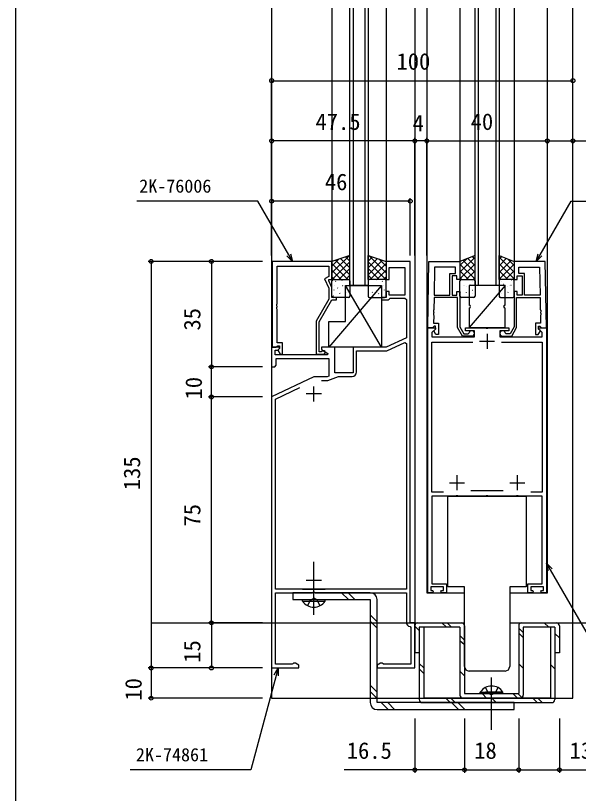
# Model space of a CAD drawing. Units: millimetres, scale not verified. Extents: x -437 to 438, y -681 to 679.
# Drawn here: x -436.7 to -249.9, y -130.1 to 128.2 of the extents above; entities that cross this region are included whole.
import ezdxf
from ezdxf.enums import TextEntityAlignment as Align

# ---------------------------------------------------------------- set-up
doc = ezdxf.new("R2010")
doc.units = ezdxf.units.MM
doc.header["$LTSCALE"] = 4
for name, color, linetype in [('0-2_YKK_11', 7, 'Continuous'), ('0-3_YKK_12', 2, 'Continuous'), ('0-4_YKK_13', 4, 'Continuous'), ('0-6_YKK_D', 6, 'Continuous'), ('0-7_YKK_ZWAK', 7, 'Continuous')]:
    doc.layers.add(name, color=color, linetype=linetype)
doc.styles.add('ＭＳ ゴシック', font='')
doc.styles.get('ＭＳ ゴシック').set_extended_font_data('MS Gothic')

msp = doc.modelspace()

# ---------------------------------------------------------------- linework, layer by layer
at = {"layer": '0-2_YKK_11'}
for p, q in [((-297.619, 44.665), (-297.781, 35.395)), ((-262.781, 44.665), (-262.619, 35.395)), ((-280.2, 22.595), (-280.2, 17.595)), ((-282.7, 20.095), (-277.7, 20.095)), ((-335.2, 2.6), (-340.2, 2.6)), ((-337.7, 0.1), (-337.7, 5.1)), ((-290.2, -24.405), (-290.2, -29.405)), ((-270.2, -24.405), (-270.2, -29.405)), ((-292.7, -26.905), (-287.7, -26.905)), ((-272.7, -26.905), (-267.7, -26.905)), ((-274.849, -29.605), (-285.551, -29.605)), ((-335.2, -59.4), (-340.2, -59.4)), ((-337.7, -61.9), (-337.7, -56.9))]:
    msp.add_line(p, q, dxfattribs=at)
for points in [[(-305.7, -73.4), (-305.7, 46.6), (-313.7, 46.6), (-313.7, 40.6), (-312.7, 40.6), (-312.7, 44.6), (-307.5, 44.6), (-307.5, 35.4), (-312.7, 35.4), (-312.7, 36.6), (-313.7, 36.6), (-313.7, 34.6), (-315.2, 34.6), (-315.2, 33.8), (-313, 33.8), (-312.7, 34.1), (-312.4, 34.4), (-307.5, 34.4), (-307, 33.9), (-307, 21.224), (-313.7, 18.1), (-324.7, 18.1), (-324.7, 9.6), (-330.7, 9.6), (-330.7, 18.1), (-335.2, 18.1), (-335.2, 17.3), (-333.035, 16.05), (-333.156, 15.6), (-350.5, 15.6), (-350.5, 17.1), (-349.676, 17.1), (-349.064, 17.712), (-349.224, 18.1), (-351.7, 18.1), (-351.7, 11.6), (-350.7, 11.6), (-350.2, 12.1), (-350.2, 14.4), (-332.7, 14.4)], [(-351.5, 46.6), (-351.5, 18.1), (-350.17, 18.1), (-349.87, 18.4), (-349.67, 18.6), (-349.1, 18.6), (-349.1, 17.674), (-349.674, 17.1), (-348.923, 15.8), (-348.1, 15.8), (-348.1, 19.6), (-349.87, 19.6), (-349.87, 30.642), (-349.99, 30.825), (-349.99, 31.375), (-349.87, 31.558), (-349.87, 31.642), (-349.99, 31.825), (-349.99, 32.375), (-349.87, 32.558), (-349.87, 44.97), (-332.7, 44.97), (-332.7, 41.6), (-334.12, 40.78), (-332.7, 37.734), (-332.7, 34.068), (-336.9, 26.793), (-336.9, 15.8), (-334.5, 15.8)], [(-334.999, 16.733), (-335.248, 16.6), (-335.9, 16.6), (-335.9, 26.525), (-331.7, 33.8), (-330.2, 33.8), (-330.2, 34.6), (-331.7, 34.6), (-331.7, 37.955), (-332.7, 40.1), (-332.7, 40.6), (-331.7, 40.6), (-331.7, 46.6), (-351.5, 46.6)], [(-299.9, 24.595), (-299.516, 46.595), (-289.2, 46.595), (-289.2, 40.595), (-290.2, 40.595), (-290.2, 41.795), (-291.8, 41.795), (-291.8, 35.395), (-290.2, 35.395), (-290.2, 36.595), (-289.2, 36.595), (-289.2, 24.847), (-287.9, 22.595), (-286.483, 22.595), (-286.187, 22.845)], [(-260.5, 24.595), (-260.884, 46.595), (-271.2, 46.595), (-271.2, 40.595), (-270.2, 40.595), (-270.2, 41.795), (-268.6, 41.795), (-268.6, 35.395), (-270.2, 35.395), (-270.2, 36.595), (-271.2, 36.595), (-271.2, 24.847), (-272.5, 22.595), (-273.917, 22.595), (-274.213, 22.845)], [(-285.3, 21.795), (-288.362, 21.795), (-290, 24.632), (-290, 34.595), (-297.795, 34.595), (-297.866, 30.553), (-297.989, 30.372), (-297.998, 29.822), (-297.882, 29.637), (-297.883, 29.553), (-298.006, 29.372), (-298.016, 28.822), (-297.899, 28.637), (-297.944, 26.095), (-296.3, 26.095), (-296.3, 22.295), (-297.2, 22.295), (-297.8, 23.334), (-297.8, 23.645), (-297.3, 24.145), (-297.3, 25.095), (-297.77, 25.095), (-297.97, 24.895), (-298.27, 24.595), (-299.9, 24.595)], [(-275.1, 21.795), (-272.038, 21.795), (-270.4, 24.632), (-270.4, 34.595), (-262.605, 34.595), (-262.534, 30.553), (-262.411, 30.372), (-262.402, 29.822), (-262.518, 29.637), (-262.517, 29.553), (-262.394, 29.372), (-262.384, 28.822), (-262.501, 28.637), (-262.456, 26.095), (-264.1, 26.095), (-264.1, 22.295), (-263.2, 22.295), (-262.6, 23.334), (-262.6, 23.645), (-263.1, 24.145), (-263.1, 25.095), (-262.63, 25.095), (-262.43, 24.895), (-262.13, 24.595), (-260.5, 24.595)], [(-298.3, -62.705), (-298, -63.005), (-298.4, -63.405), (-299.9, -63.405), (-299.9, 24.595), (-297.424, 24.595), (-297.264, 24.207), (-298.5, 22.971), (-298.5, 21.595), (-284.4, 21.595), (-284.4, 23.595), (-287.4, 23.595), (-287.4, 24.595), (-280.658, 24.595), (-280.475, 24.475), (-279.925, 24.475), (-279.742, 24.595), (-273, 24.595), (-273, 23.595), (-276, 23.595), (-276, 21.595), (-261.9, 21.595), (-261.9, 22.971), (-263.136, 24.207), (-262.976, 24.595), (-260.5, 24.595)], [(-260.5, 24.595), (-260.5, -63.405), (-262, -63.405), (-262.4, -63.005), (-262.1, -62.705), (-261.5, -62.705), (-261.5, -61.405), (-265.7, -61.405), (-265.7, -62.705), (-265.1, -62.705), (-264.8, -63.005), (-265.2, -63.405), (-266.7, -63.405), (-266.7, -60.405), (-261.9, -60.405), (-261.9, -31.405), (-269.742, -31.405), (-269.925, -31.285), (-270.475, -31.285), (-270.658, -31.405), (-279.742, -31.405), (-279.925, -31.285), (-280.475, -31.285), (-280.658, -31.405), (-289.742, -31.405), (-289.925, -31.285), (-290.475, -31.285), (-290.658, -31.405), (-298.5, -31.405), (-298.5, -60.405), (-293.7, -60.405), (-293.7, -63.405), (-295.2, -63.405), (-295.6, -63.005), (-295.3, -62.705), (-294.7, -62.705), (-294.7, -61.405), (-298.9, -61.405), (-298.9, -62.705), (-298.3, -62.705)], [(-323.5, 9.9), (-323.5, 16.9), (-313.434, 16.9), (-307.463, 19.684), (-307, 19.39), (-307, -62.2), (-341.495, -62.2), (-333.905, -62.2)], [(-294.682, -30.005), (-298.5, -30.005), (-298.5, 19.795), (-284.976, 19.795)], [(-275.424, 19.795), (-261.9, 19.795), (-261.9, -30.005), (-265.718, -30.005)], [(-332.7, 14.4), (-332.7, 8.515), (-333.292, 8.3), (-337.7, 8.3), (-351.7, 1.6), (-351.7, -88.4), (-342.7, -88.4), (-342.7, -87.42), (-343.826, -86.77), (-344.4, -86.77), (-344.682, -86.968), (-344.87, -87.1), (-350.4, -87.1), (-350.4, -63.4), (-338.16, -63.4), (-337.976, -63.28), (-337.426, -63.28), (-337.243, -63.4), (-307, -63.4), (-307, -73.2)], [(-335.162, 7.1), (-333.08, 7.1), (-329.509, 8.4), (-325, 8.4)], [(-341.495, -62.2), (-350.4, -62.2), (-350.4, 0.892), (-342.346, 4.746)], [(-305.75, -74.679), (-305.5, -74.975), (-305.5, -87.1), (-314.53, -87.1), (-314.718, -86.968), (-315, -86.77), (-315.574, -86.77), (-316.7, -87.42), (-316.7, -88.4), (-304.2, -88.4), (-304.2, -73.4), (-305.7, -73.4)]]:
    msp.add_lwpolyline(points, dxfattribs=at)
for points in [[(-297.619, 44.665), (-297.781, 35.395), (-292.6, 35.395), (-292.6, 42.595), (-290.7, 42.595), (-290.7, 44.665)], [(-262.781, 44.665), (-262.619, 35.395), (-267.8, 35.395), (-267.8, 42.595), (-269.7, 42.595), (-269.7, 44.665)]]:
    msp.add_lwpolyline(points, close=True, dxfattribs=at)
for centre, radius, start, end in [((-285.3, 22.695), 0.9, 270, 170.40594), ((-275.1, 22.695), 0.9, 9.59406, 270), ((-334.5, 16.4), 0.6, 270.00003, 146.25104), ((-325, 9.9), 1.5, 270.00001, 359.99999), ((-305.5, -73.2), 1.5, 180.00001, 260.40592)]:
    msp.add_arc(centre, radius, start, end, dxfattribs=at)
at = {"layer": '0-3_YKK_12'}
for p, q in [((-351.7, 168.201), (-351.7, -73.4)), ((-331.7, 168.201), (-331.7, 46.6)), ((-325.7, 38.599), (-325.7, 168.201)), ((-324.7, 168.201), (-324.7, 38.599)), ((-320.7, 38.599), (-320.7, 168.201)), ((-319.7, 168.201), (-319.7, 38.599)), ((-313.7, 168.201), (-313.7, 46.599)), ((-304.2, 168.201), (-304.2, -73.4)), ((-300.2, 168.201), (-300.2, -63.405)), ((-289.2, 168.201), (-289.2, 46.6)), ((-284.2, 38.6), (-284.2, 168.201)), ((-283.2, 168.201), (-283.2, 38.6)), ((-277.2, 38.6), (-277.2, 168.201)), ((-276.2, 168.201), (-276.2, 38.6)), ((-271.2, 168.201), (-271.2, 46.6)), ((-260.2, -63.405), (-260.2, 168.201)), ((-319.7, 38.599), (-325.7, 38.599)), ((-276.2, 38.6), (-284.2, 38.6)), ((-300.2, -63.405), (-287.7, -63.405)), ((-272.7, -63.405), (-260.2, -63.405)), ((-391.7, -73.4), (-287.7, -73.4)), ((-351.7, -73.4), (-351.7, -98.4)), ((-272.7, -73.4), (-128.088, -73.4))]:
    msp.add_line(p, q, dxfattribs=at)
msp.add_lwpolyline([(-351.7, -98.4), (-251.7, -98.4), (-251.7, -73.4), (-251.7, 168.201)], dxfattribs=at)
at = {"layer": '0-4_YKK_13'}
for p, q in [((-325.92, 48.527), (-331.7, 42.747)), ((-329.288, 47.404), (-331.7, 44.992)), ((-325.7, 46.502), (-331.602, 40.6)), ((-330.515, 46.995), (-325.7, 42.179)), ((-328.832, 47.556), (-325.7, 44.424)), ((-327.148, 48.117), (-325.7, 46.67)), ((-318.252, 48.117), (-319.7, 46.67)), ((-316.568, 47.556), (-319.7, 44.424)), ((-314.885, 46.995), (-319.7, 42.179)), ((-319.7, 46.502), (-313.798, 40.6)), ((-319.48, 48.527), (-313.7, 42.747)), ((-316.112, 47.404), (-313.7, 44.992)), ((-284.2, 48.002), (-289.2, 43.002)), ((-286.945, 47.502), (-289.2, 45.247)), ((-288.254, 46.978), (-284.2, 42.924)), ((-286.65, 47.62), (-284.2, 45.17)), ((-285.047, 48.261), (-284.2, 47.415)), ((-275.353, 48.261), (-276.2, 47.415)), ((-276.2, 48.002), (-271.2, 43.002)), ((-273.75, 47.62), (-276.2, 45.17)), ((-272.146, 46.978), (-276.2, 42.924)), ((-273.455, 47.502), (-271.2, 45.247)), ((-331.7, 45.934), (-326.366, 40.6)), ((-325.7, 44.257), (-329.357, 40.6)), ((-319.7, 44.257), (-316.043, 40.6)), ((-313.7, 45.934), (-319.034, 40.6)), ((-284.2, 45.757), (-289.2, 40.757)), ((-289.2, 45.679), (-284.2, 40.679)), ((-276.2, 45.757), (-271.2, 40.757)), ((-271.2, 45.679), (-276.2, 40.679)), ((-331.7, 43.689), (-328.611, 40.6)), ((-331.7, 41.444), (-330.856, 40.6)), ((-325.7, 42.012), (-327.112, 40.6)), ((-319.7, 42.012), (-318.288, 40.6)), ((-313.7, 43.689), (-316.789, 40.6)), ((-313.7, 41.444), (-314.544, 40.6)), ((-289.2, 43.434), (-286.366, 40.6)), ((-284.2, 43.512), (-287.112, 40.6)), ((-276.2, 43.512), (-273.288, 40.6)), ((-271.2, 43.434), (-274.034, 40.6)), ((-331.7, 35.1), (-331.7, 40.1)), ((-331.2, 40.6), (-326.2, 40.6)), ((-330.465, 39.979), (-330.422, 39.955)), ((-329.073, 40.505), (-329.066, 40.498)), ((-328.389, 40.412), (-328.345, 40.388)), ((-325.721, 38.954), (-325.7, 38.943)), ((-325.7, 40.1), (-325.7, 35.1)), ((-319.7, 40.1), (-319.7, 35.1)), ((-319.679, 38.954), (-319.7, 38.943)), ((-314.2, 40.6), (-319.2, 40.6)), ((-317.011, 40.412), (-317.055, 40.388)), ((-316.327, 40.505), (-316.334, 40.498)), ((-314.935, 39.979), (-314.978, 39.955)), ((-313.7, 35.1), (-313.7, 40.1)), ((-289.2, 41.189), (-288.611, 40.6)), ((-289.2, 35.1), (-289.2, 40.1)), ((-288.7, 40.6), (-284.7, 40.6)), ((-288.389, 40.412), (-288.345, 40.388)), ((-285.721, 38.954), (-285.677, 38.93)), ((-285.078, 40.06), (-285.072, 40.052)), ((-284.2, 41.267), (-284.867, 40.6)), ((-284.2, 40.1), (-284.2, 35.1)), ((-276.2, 41.267), (-275.533, 40.6)), ((-276.2, 40.1), (-276.2, 35.1)), ((-271.7, 40.6), (-275.7, 40.6)), ((-275.322, 40.06), (-275.328, 40.052)), ((-274.679, 38.954), (-274.723, 38.93)), ((-272.011, 40.412), (-272.055, 40.388)), ((-271.2, 41.189), (-271.789, 40.6)), ((-271.2, 35.1), (-271.2, 40.1)), ((-315.2, 38.597), (-332.7, 18.099)), ((-331.064, 37.108), (-331.017, 37.02)), ((-330.892, 38.523), (-330.885, 38.515)), ((-329.822, 37.788), (-329.778, 37.764)), ((-328.917, 36.318), (-328.911, 36.31)), ((-328.174, 38.633), (-328.128, 38.545)), ((-327.798, 38.522), (-327.754, 38.498)), ((-315.2, 18.099), (-327.2, 38.597)), ((-327.155, 36.33), (-327.111, 36.306)), ((-327.131, 38.338), (-327.125, 38.33)), ((-318.245, 36.33), (-318.289, 36.306)), ((-318.269, 38.338), (-318.275, 38.33)), ((-317.602, 38.522), (-317.646, 38.498)), ((-317.226, 38.633), (-317.272, 38.545)), ((-316.483, 36.318), (-316.489, 36.31)), ((-315.578, 37.788), (-315.622, 37.764)), ((-314.508, 38.523), (-314.515, 38.515)), ((-314.336, 37.108), (-314.383, 37.02)), ((-288.917, 36.318), (-288.911, 36.31)), ((-288.174, 38.633), (-288.128, 38.545)), ((-287.798, 38.522), (-287.754, 38.498)), ((-287.155, 36.33), (-287.111, 36.306)), ((-287.131, 38.338), (-287.125, 38.33)), ((-274.2, 38.6), (-286.2, 24.6)), ((-285.13, 37.064), (-285.086, 37.04)), ((-275.27, 37.064), (-275.314, 37.04)), ((-273.245, 36.33), (-273.289, 36.306)), ((-273.269, 38.338), (-273.275, 38.33)), ((-272.602, 38.522), (-272.646, 38.498)), ((-272.226, 38.633), (-272.272, 38.545)), ((-271.483, 36.318), (-271.489, 36.31)), ((-331.256, 35.164), (-331.212, 35.14)), ((-326.2, 34.6), (-331.2, 34.6)), ((-329.231, 35.898), (-329.187, 35.874)), ((-319.2, 34.6), (-314.2, 34.6)), ((-316.169, 35.898), (-316.213, 35.874)), ((-314.144, 35.164), (-314.188, 35.14)), ((-289.2, 35.881), (-289.187, 35.874)), ((-284.7, 34.6), (-288.7, 34.6)), ((-284.923, 35.872), (-284.916, 35.865)), ((-284.487, 34.873), (-284.443, 34.849)), ((-275.913, 34.873), (-275.957, 34.849)), ((-275.7, 34.6), (-271.7, 34.6)), ((-275.477, 35.872), (-275.484, 35.865)), ((-271.2, 35.881), (-271.213, 35.874)), ((-286.2, 31.1), (-286.2, 24.6)), ((-289.7, -31.405), (-267.2, -31.405)), ((-337.701, -70.7), (-337.701, -53.2)), ((-289.7, -61.405), (-293.2, -61.405)), ((-287.7, -61.405), (-289.7, -61.405)), ((-287.7, -87.905), (-287.7, -61.405)), ((-270.7, -61.405), (-272.7, -61.405)), ((-272.7, -61.405), (-272.7, -87.905)), ((-326.183, -65.7), (-328.483, -63.4)), ((-324.06, -65.7), (-326.36, -63.4)), ((-341.451, -66.209), (-341.451, -65.7)), ((-341.451, -65.7), (-333.951, -65.7)), ((-316.701, -73.058), (-319.001, -70.758)), ((-316.701, -75.181), (-319.001, -72.881)), ((-304.2, -74.4), (-304.2, -83.4)), ((-302.7, -75.996), (-304.2, -74.515)), ((-303.2, -73.4), (-288.7, -73.4)), ((-293.618, -74.9), (-295.218, -73.4)), ((-292.035, -74.9), (-293.456, -73.4)), ((-287.7, -74.4), (-287.7, -96.9)), ((-269.7, -74.4), (-269.7, -96.9)), ((-268.7, -73.4), (-257.2, -73.4)), ((-259.724, -74.9), (-261.206, -73.4)), ((-256.2, -74.4), (-256.2, -83.4)), ((-301.2, -74.9), (-302.7, -74.9)), ((-302.7, -74.9), (-302.7, -98.9)), ((-301.2, -74.9), (-301.2, -98.4)), ((-289.2, -74.9), (-301.2, -74.9)), ((-289.2, -74.9), (-289.2, -97.4)), ((-268.2, -76.619), (-269.7, -75.156)), ((-268.2, -78.304), (-269.7, -76.785)), ((-259.2, -74.9), (-268.2, -74.9)), ((-268.2, -74.9), (-268.2, -97.4)), ((-257.7, -74.9), (-257.7, -98.9)), ((-257.7, -77.002), (-256.2, -78.425)), ((-287.7, -79.158), (-289.2, -77.563)), ((-287.7, -80.765), (-289.2, -79.409)), ((-302.7, -83.4), (-304.2, -83.4)), ((-256.2, -83.4), (-257.7, -83.4)), ((-301.2, -88.396), (-302.7, -86.915)), ((-268.2, -88.498), (-269.7, -86.979)), ((-257.7, -88.692), (-259.2, -87.227)), ((-301.2, -90.181), (-302.7, -88.641)), ((-287.7, -91.036), (-289.2, -89.46)), ((-284.2, -89.405), (-286.2, -89.405)), ((-276.2, -89.405), (-284.2, -89.405)), ((-274.2, -89.405), (-276.2, -89.405)), ((-278.7, -108.909), (-278.7, -91.525)), ((-316.701, -96.393), (-319.001, -94.093)), ((-316.701, -98.516), (-319.001, -96.216)), ((-287.7, -96.9), (-269.7, -96.9)), ((-282.45, -96.391), (-276.7, -96.391)), ((-282.45, -96.9), (-282.45, -96.391)), ((-282.45, -96.9), (-276.7, -96.9)), ((-280.392, -98.4), (-281.772, -96.944)), ((-274.95, -96.391), (-280.7, -96.391)), ((-274.95, -96.9), (-280.7, -96.9)), ((-274.95, -96.9), (-274.95, -96.391)), ((-270.121, -98.4), (-271.66, -96.9)), ((-268.619, -98.214), (-269.974, -96.9)), ((-313.017, -102.2), (-315.317, -99.9)), ((-310.894, -102.2), (-313.194, -99.9)), ((-301.7, -99.9), (-258.7, -99.9)), ((-259.2, -98.4), (-301.2, -98.4)), ((-292.421, -99.9), (-293.921, -98.4)), ((-290.753, -99.9), (-292.18, -98.4)), ((-289.683, -102.2), (-291.983, -99.9)), ((-287.56, -102.2), (-289.86, -99.9)), ((-288.2, -98.4), (-269.2, -98.4)), ((-277.096, -99.933), (-278.61, -98.4)), ((-263.544, -99.9), (-265.025, -98.4)), ((-261.877, -99.9), (-263.358, -98.4))]:
    msp.add_line(p, q, dxfattribs=at)
for points in [[(-325.7, 48.6), (-331.7, 46.6), (-331.7, 40.6), (-325.7, 40.6)], [(-319.7, 48.6), (-313.7, 46.6), (-313.7, 40.6), (-319.7, 40.6)], [(-284.2, 48.6), (-289.2, 46.6), (-289.2, 40.6), (-284.2, 40.6)], [(-276.2, 48.6), (-271.2, 46.6), (-271.2, 40.6), (-276.2, 40.6)], [(-327.2, 38.597), (-315.2, 38.597), (-315.2, 18.099), (-332.7, 18.099), (-332.7, 26.599), (-327.2, 26.599)]]:
    msp.add_lwpolyline(points, close=True, dxfattribs=at)
for points in [[(-274.2, 32.1), (-274.2, 38.6), (-286.2, 38.6), (-286.2, 32.1)], [(-286.2, 24.6), (-274.2, 24.6), (-274.2, 31.1)], [(-293.2, -61.405), (-293.2, -31.405), (-289.7, -31.405)], [(-267.2, -31.405), (-267.2, -61.405), (-270.7, -61.405)], [(-319.001, -63.4), (-344.701, -63.4), (-344.701, -65.7)], [(-344.701, -65.7), (-319.001, -65.7), (-319.001, -99.9)], [(-341.451, -66.209), (-333.951, -66.209), (-333.951, -65.7)], [(-339.751, -67.709), (-338.846, -65.854), (-337.701, -65.245)], [(-335.651, -67.709), (-336.556, -65.854), (-337.701, -65.245)], [(-316.701, -102.2), (-271.201, -102.2), (-271.201, -99.9), (-316.701, -99.9), (-316.701, -65.7)], [(-257.7, -74.9), (-259.2, -74.9), (-259.2, -98.4)], [(-280.75, -94.891), (-279.845, -96.746), (-278.7, -97.355)], [(-276.65, -94.891), (-277.555, -96.746), (-278.7, -97.355)]]:
    msp.add_lwpolyline(points, dxfattribs=at)
for centre, radius, start, end in [((-331.2, 40.1), 0.5, 90, 180), ((-326.2, 40.1), 0.5, 0, 90), ((-319.2, 40.1), 0.5, 90, 180), ((-314.2, 40.1), 0.5, 0, 90), ((-288.7, 40.1), 0.5, 90, 180), ((-284.7, 40.1), 0.5, 0, 90), ((-275.7, 40.1), 0.5, 90, 180), ((-271.7, 40.1), 0.5, 0, 90), ((-331.2, 35.1), 0.5, 180, 270), ((-326.2, 35.1), 0.5, 270, 0), ((-319.2, 35.1), 0.5, 180, 270), ((-314.2, 35.1), 0.5, 270, 0), ((-288.7, 35.1), 0.5, 180, 270), ((-284.7, 35.1), 0.5, 270, 0), ((-275.7, 35.1), 0.5, 180, 270), ((-271.7, 35.1), 0.5, 270, 0), ((-286.2, 31.6), 0.5, 270, 90), ((-274.2, 31.6), 0.5, 90, 270), ((-319.001, -65.7), 2.3, 0, 90), ((-337.701, -63.673), 4.527, 214.06671, 325.93329), ((-303.2, -74.4), 1, 90.01399, 180), ((-288.7, -74.4), 1, 0.00087, 90), ((-268.7, -74.4), 1, 90.01399, 180), ((-257.2, -74.4), 1, 0.00087, 90.01399), ((-286.2, -87.905), 1.5, 180, 270), ((-274.2, -87.905), 1.5, 270, 0), ((-278.7, -98.927), 4.527, 34.06671, 145.93329), ((-288.2, -97.4), 1, 180, 269.98601), ((-269.2, -97.4), 1, 270, 0.00087), ((-316.701, -99.9), 2.3, 180, 270), ((-301.7, -98.9), 1, 180, 269.98601), ((-258.7, -98.9), 1, 270, 0.00087)]:
    msp.add_arc(centre, radius, start, end, dxfattribs=at)
at = {"layer": '0-6_YKK_D'}
for p, q in [((-351.7, 48.6), (-351.7, 107.6)), ((-351.7, 106.6), (-251.7, 106.6)), ((-251.7, 48.6), (-251.7, 107.6)), ((-351.7, 48.6), (-351.7, 87.6)), ((-304.2, 86.6), (-351.7, 86.6)), ((-304.2, 48.6), (-304.2, 87.6)), ((-304.2, 48.6), (-304.2, 87.6)), ((-300.2, 86.6), (-304.2, 86.6)), ((-300.2, 48.6), (-300.2, 87.6)), ((-300.2, 48.6), (-300.2, 87.6)), ((-300.2, 86.6), (-260.2, 86.6)), ((-260.2, 49.59), (-260.2, 87.6)), ((-260.2, 48.6), (-260.2, 87.6)), ((-251.7, 49.59), (-251.7, 87.6)), ((-351.7, 48.6), (-351.7, 67.6)), ((-305.7, 48.6), (-305.7, 67.6)), ((-305.7, 66.6), (-351.7, 66.6)), ((-354.7, 46.6), (-392.7, 46.6)), ((-391.7, 46.6), (-391.7, -88.4)), ((-354.7, 46.6), (-372.7, 46.6)), ((-371.7, 46.6), (-371.7, 11.6)), ((-354.7, 11.6), (-372.7, 11.6)), ((-354.7, 11.6), (-372.7, 11.6)), ((-371.7, 1.6), (-371.7, 11.6)), ((-354.7, 1.6), (-372.7, 1.6)), ((-354.7, 1.6), (-372.7, 1.6)), ((-371.7, -73.4), (-371.7, 1.6)), ((-354.7, -73.4), (-372.7, -73.4)), ((-354.7, -73.4), (-372.7, -73.4)), ((-371.7, -73.4), (-371.7, -88.4)), ((-354.7, -88.4), (-392.7, -88.4)), ((-354.7, -88.4), (-392.7, -88.4)), ((-391.7, -88.4), (-391.7, -98.4)), ((-354.7, -88.4), (-372.7, -88.4)), ((-354.7, -98.4), (-392.7, -98.4)), ((-304.2, -105.2), (-304.2, -123.2)), ((-287.7, -105.2), (-287.7, -123.2)), ((-287.7, -105.2), (-287.7, -123.2)), ((-269.7, -105.2), (-269.7, -123.2)), ((-269.7, -105.2), (-269.7, -123.2)), ((-256.2, -105.2), (-256.2, -123.2)), ((-287.7, -122.2), (-269.7, -122.2))]:
    msp.add_line(p, q, dxfattribs=at)
for points in [[(-260.2, 86.6), (-251.7, 86.6), (-233.09, 86.6)], [(-344.773, 46.6), (-346.048, 48.808), (-356.32, 66.6), (-396.399, 66.6)], [(-263.884, 46.595), (-262.609, 48.804), (-252.337, 66.595), (-212.258, 66.595)], [(-345.456, 49.15), (-344.773, 46.6), (-346.64, 48.467)], [(-262.017, 48.462), (-263.884, 46.595), (-263.201, 49.145)], [(-259.817, -56.114), (-260.5, -53.564), (-258.633, -55.431)], [(-260.5, -53.564), (-259.225, -55.773), (-220.873, -122.2), (-180.794, -122.2)], [(-349.518, -88.4), (-350.177, -90.863), (-358.574, -122.2), (-398.653, -122.2)], [(-350.837, -90.686), (-349.518, -88.4), (-349.518, -91.04)], [(-287.7, -122.2), (-304.2, -122.2), (-327.625, -122.2)], [(-269.7, -122.2), (-256.2, -122.2), (-232.775, -122.2)]]:
    msp.add_lwpolyline(points, dxfattribs=at)
for centre in [(-351.7, 106.6), (-251.7, 106.6), (-351.7, 86.6), (-304.2, 86.6), (-304.2, 86.6), (-300.2, 86.6), (-300.2, 86.6), (-260.2, 86.6), (-260.2, 86.6), (-251.7, 86.6), (-351.7, 66.6), (-305.7, 66.6), (-391.7, 46.6), (-371.7, 46.6), (-371.7, 11.6), (-371.7, 11.6), (-371.7, 1.6), (-371.7, 1.6), (-371.7, -73.4), (-371.7, -73.4), (-391.7, -88.4), (-391.7, -88.4), (-371.7, -88.4), (-391.7, -98.4), (-304.2, -122.2), (-287.7, -122.2), (-287.7, -122.2), (-269.7, -122.2), (-269.7, -122.2), (-256.2, -122.2)]:
    msp.add_circle(centre, 0.637, dxfattribs=at)
at = {"layer": '0-7_YKK_ZWAK'}
msp.add_line((-436.7, 643.8), (-436.7, -681.2), dxfattribs=at)

# ---------------------------------------------------------------- texts
at = {"layer": '0-6_YKK_D', "style": 'ＭＳ ゴシック'}
for s, height, p in [('100', 5.499, (-310.265, 108.6)), ('47.5', 5.499, (-337.155, 88.6)), ('40', 5.499, (-285.655, 88.6)), ('4', 5.499, (-304.949, 88.1)), ('46', 5.499, (-334.048, 68.6)), ('2K-76006', 4.399, (-395.654, 68.1)), ('16.5', 5.499, (-326.776, -120.2)), ('18', 5.499, (-284.474, -120.2)), ('13.5', 5.499, (-252.801, -120.2)), ('2K-74861', 4.399, (-396.749, -120.7))]:
    msp.add_text(s, height=height, dxfattribs=at).set_placement(p, align=Align.BOTTOM_LEFT)
for s, p in [('35', (-373.7, 23.645)), ('10', (-373.2, 0.762)), ('135', (-393.7, -29.38)), ('75', (-373.7, -41.44)), ('15', (-373.7, -86.653)), ('10', (-393.2, -99.238))]:
    msp.add_text(s, height=5.499, rotation=90, dxfattribs=at).set_placement(p, align=Align.BOTTOM_LEFT)

doc.saveas('drawing.dxf')
